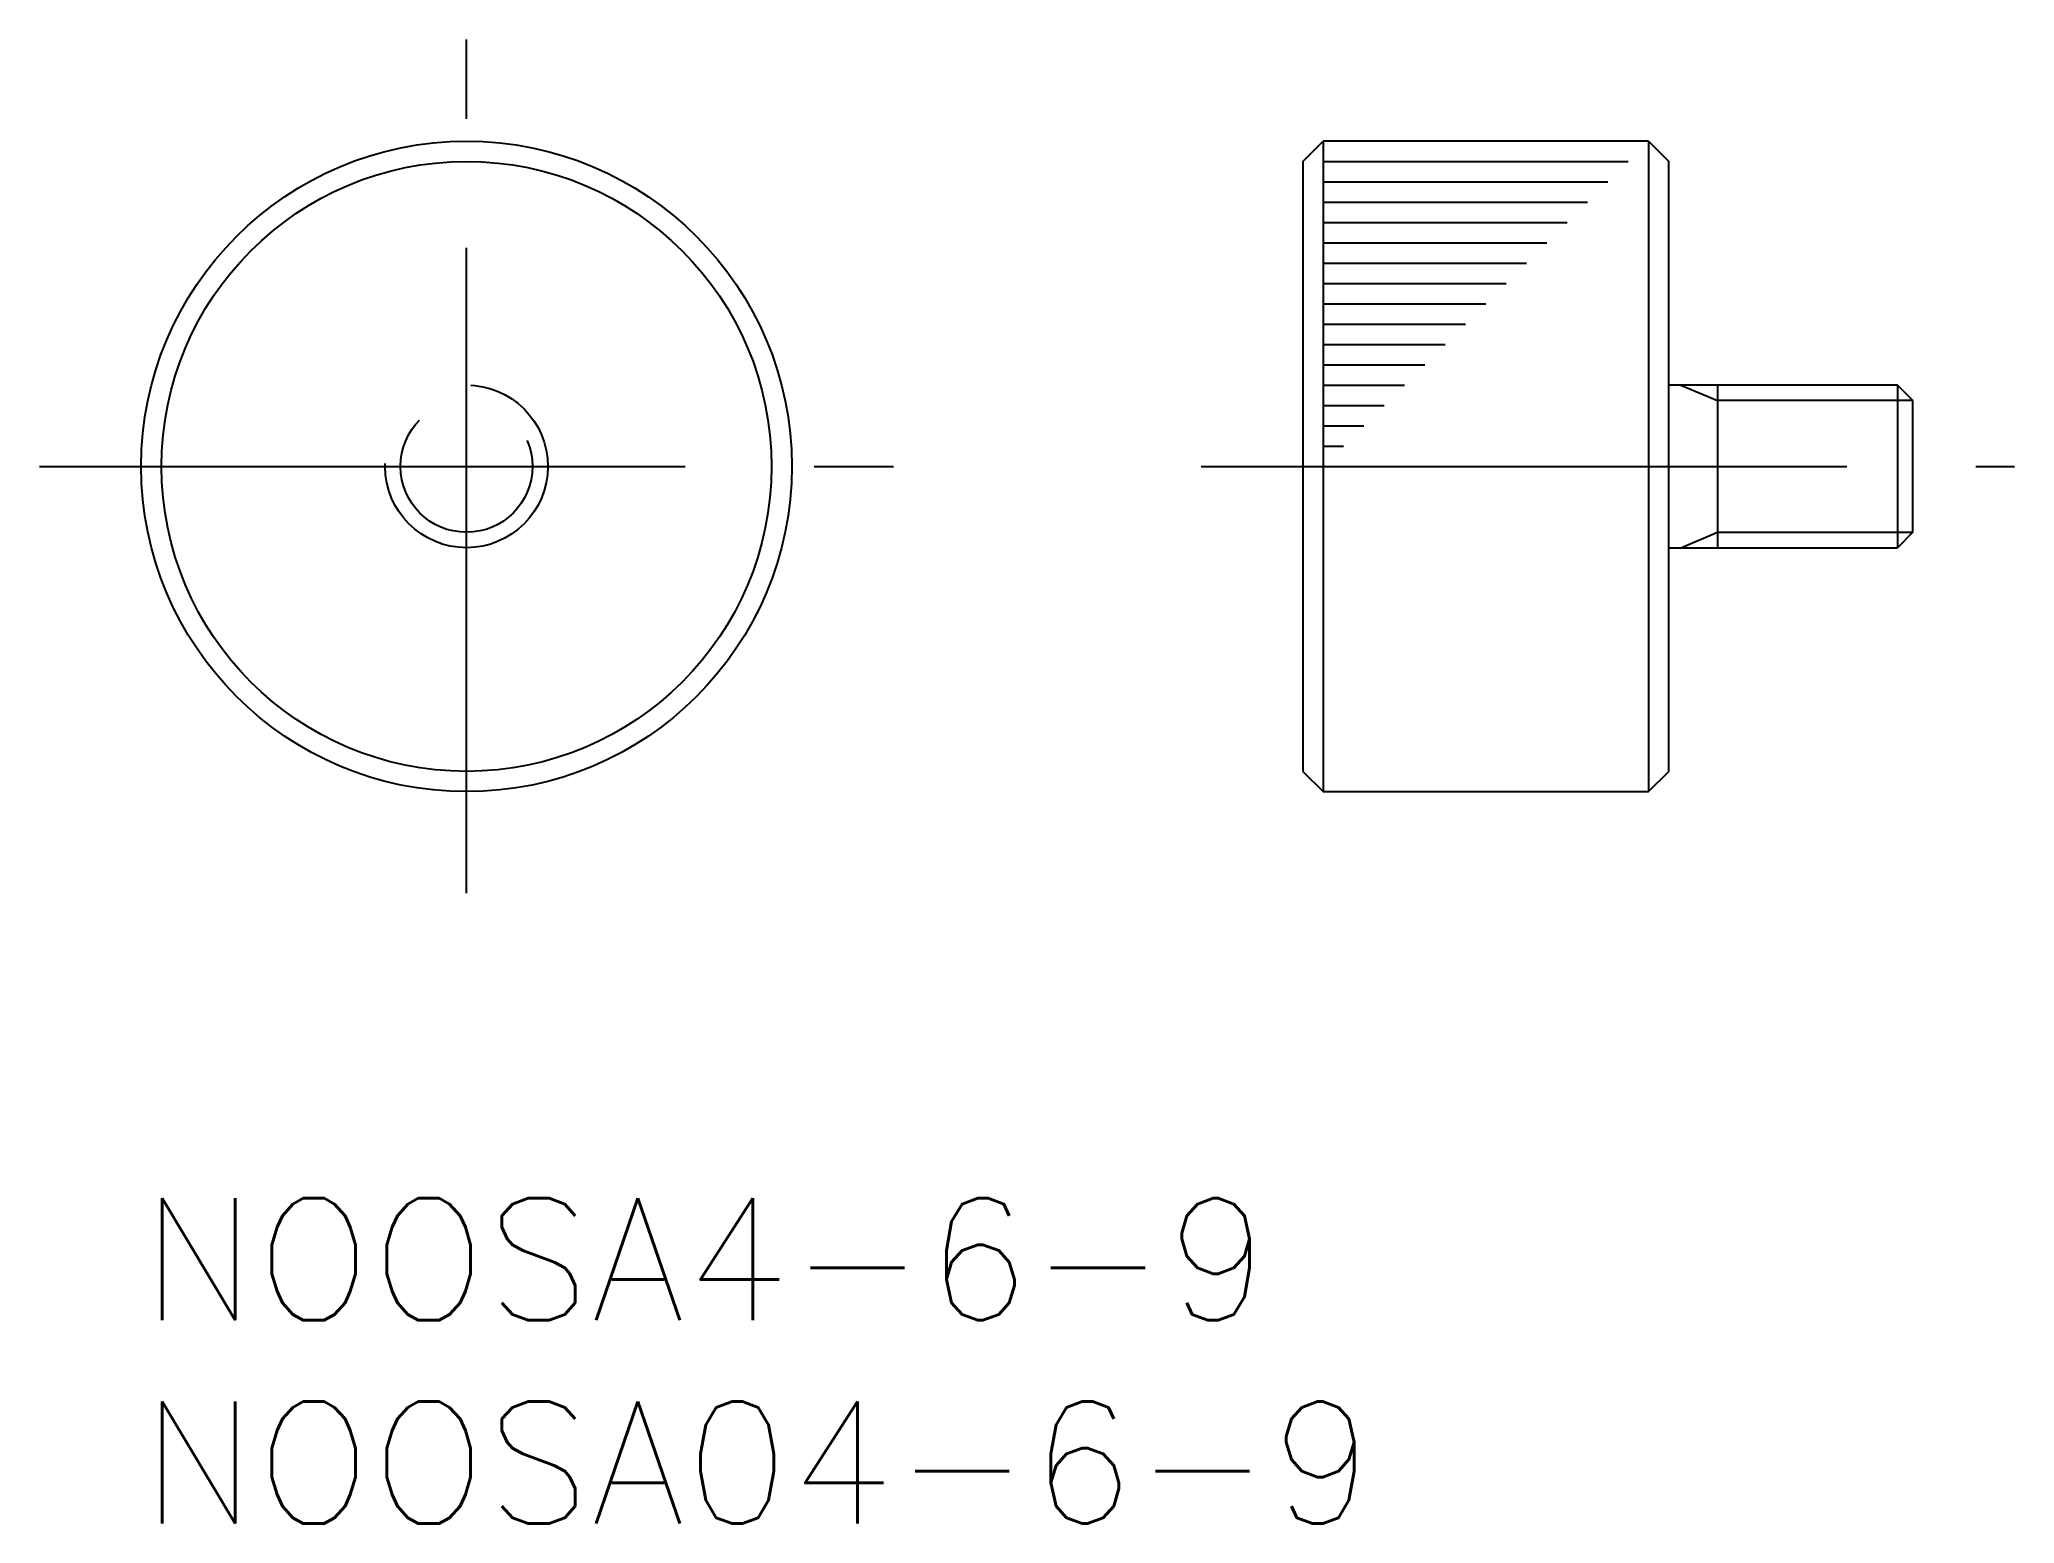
# Model space of a CAD drawing. Extents: x -2.5 to 46.1, y -8 to 28.5.
import ezdxf

# ---------------------------------------------------------------- set-up
doc = ezdxf.new("R2010")
doc.units = 0
doc.header["$LTSCALE"] = 0.5
doc.linetypes.add('CENTER', pattern=[50.8, 31.75, -6.35, 6.35, -6.35])
doc.linetypes.add('DASHED', pattern=[19.05, 12.7, -6.35])
for name, color, linetype in [('MSM_CENTER', 1, 'CENTER'), ('MSM_CONTINUOUS', 7, 'CONTINUOUS'), ('MSM_DASHED', 4, 'DASHED'), ('MSM_NARROW', 5, 'CONTINUOUS'), ('MSM_PART_NUMBER', 7, 'CONTINUOUS')]:
    doc.layers.add(name, color=color, linetype=linetype)
doc.styles.get("Standard").update_dxf_attribs({"font": 'txt.shx', "height": 3, "bigfont": 'bigfont.shx'})

# ---------------------------------------------------------------- blocks, each defined once
blk = doc.blocks.new('*U2')
at = {"layer": 'MSM_PART_NUMBER'}
blk.add_text('NOOSA4-6-9', height=3, dxfattribs=at).set_placement((0, -3))
blk = doc.blocks.new('*U3')
at = {"layer": 'MSM_PART_NUMBER'}
blk.add_text('NOOSA04-6-9', height=3, dxfattribs=at).set_placement((0, -8))

msp = doc.modelspace()

# ---------------------------------------------------------------- linework, layer by layer
at = {"layer": 'MSM_CENTER'}
for p, q in [((8, 7.5), (8, 28.5)), ((-2.5, 18), (18.5, 18)), ((26.065, 18), (46.065, 18))]:
    msp.add_line(p, q, dxfattribs=at)
at = {"layer": 'MSM_CONTINUOUS'}
for p, q in [((28.565, 25.5), (29.065, 26)), ((29.065, 26), (29.065, 10)), ((37.065, 26), (29.065, 26)), ((37.065, 26), (37.065, 10)), ((37.065, 26), (37.565, 25.5)), ((28.565, 25.5), (28.565, 10.5)), ((37.565, 10.5), (37.565, 25.5)), ((43.186, 20), (37.565, 20)), ((38.765, 20), (38.765, 16)), ((43.565, 19.621), (43.186, 20)), ((43.186, 20), (43.186, 16)), ((43.565, 16.379), (43.565, 19.621)), ((43.565, 16.379), (43.186, 16)), ((37.565, 16), (43.186, 16)), ((28.565, 10.5), (29.065, 10)), ((37.065, 10), (37.565, 10.5)), ((29.065, 10), (37.065, 10))]:
    msp.add_line(p, q, dxfattribs=at)
for radius in [8, 7.5]:
    msp.add_circle((8, 18), radius, dxfattribs=at)
at = {"layer": 'MSM_DASHED'}
for radius in [2, 1.621]:
    msp.add_circle((8, 18), radius, dxfattribs=at)
at = {"layer": 'MSM_NARROW'}
for p, q in [((29.065, 25.5), (36.565, 25.5)), ((29.065, 25), (36.065, 25)), ((29.065, 24.5), (35.565, 24.5)), ((29.065, 24), (35.065, 24)), ((29.065, 23.5), (34.565, 23.5)), ((29.065, 23), (34.065, 23)), ((29.065, 22.5), (33.565, 22.5)), ((29.065, 22), (33.065, 22)), ((29.065, 21.5), (32.565, 21.5)), ((29.065, 21), (32.065, 21)), ((29.065, 20.5), (31.565, 20.5)), ((29.065, 20), (31.065, 20)), ((37.856, 20), (38.765, 19.621)), ((29.065, 19.5), (30.565, 19.5)), ((43.565, 19.621), (38.765, 19.621)), ((29.065, 19), (30.065, 19)), ((29.065, 18.5), (29.565, 18.5)), ((37.856, 16), (38.765, 16.379)), ((38.765, 16.379), (43.565, 16.379))]:
    msp.add_line(p, q, dxfattribs=at)

# ---------------------------------------------------------------- block references
at = {"layer": 'MSM_CONTINUOUS'}
for name in ['*U2', '*U3']:
    msp.add_blockref(name, (0, 0), dxfattribs=at)

doc.saveas('drawing.dxf')
